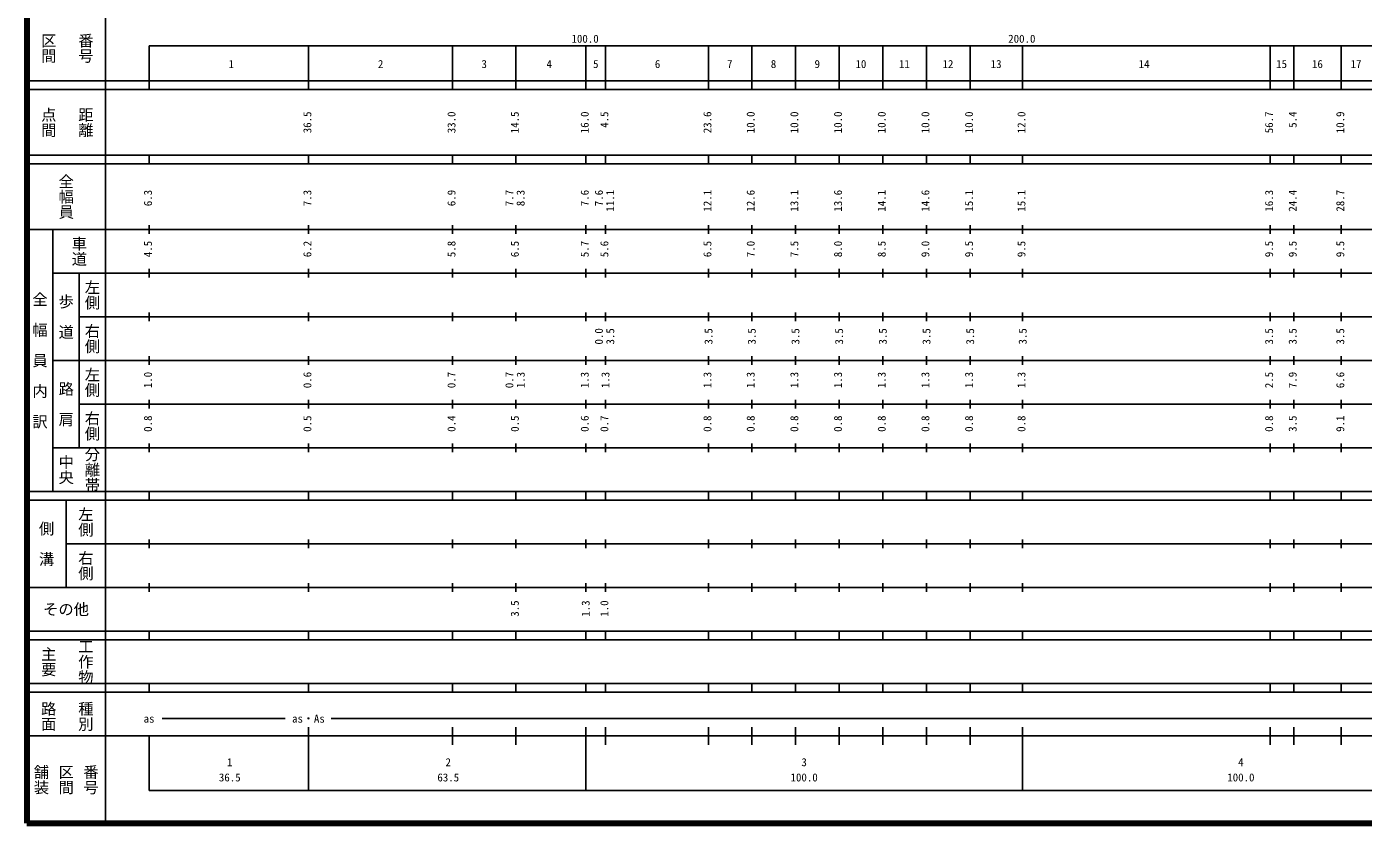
# Model space of a CAD drawing. Units: millimetres on the paper, enlarged 1000 times. Extents: x 40000 to 680000, y 20000 to 380000.
# Drawn here: x 40000 to 346023, y 20000 to 202409 of the extents above; entities that cross this region are included whole.
import ezdxf
from ezdxf.enums import TextEntityAlignment as Align

# ---------------------------------------------------------------- set-up
doc = ezdxf.new("R2010")
doc.units = ezdxf.units.MM
doc.header["$LTSCALE"] = 1000
doc.layers.add('M-TTL', color=2, linetype='Continuous', lineweight=140)
doc.layers.add('M-TTL-BAND', color=7, linetype='Continuous', lineweight=25)
doc.styles.add('@ＭＳ ゴシック', font='')
doc.styles.add('ＭＳ ゴシック', font='')
doc.styles.get('@ＭＳ ゴシック').set_extended_font_data('@MS Gothic')
doc.styles.get('ＭＳ ゴシック').set_extended_font_data('MS Gothic')

msp = doc.modelspace()

# ---------------------------------------------------------------- linework, layer by layer
at = {"layer": 'M-TTL'}
for p, q in [((40000, 380000), (40000, 20000)), ((40000, 20000), (680000, 20000))]:
    msp.add_line(p, q, dxfattribs=at)
at = {"layer": 'M-TTL-BAND'}
for p, q in [((58000, 370000), (58000, 20000)), ((68000, 198000), (579000, 198000)), ((68000, 198000), (68000, 188000)), ((104500, 188000), (104500, 198000)), ((137500, 188000), (137500, 198000)), ((152000, 188000), (152000, 198000)), ((168000, 188000), (168000, 198000)), ((172500, 188000), (172500, 198000)), ((196100, 188000), (196100, 198000)), ((206000, 188000), (206000, 198000)), ((216000, 188000), (216000, 198000)), ((226000, 188000), (226000, 198000)), ((236000, 188000), (236000, 198000)), ((246000, 188000), (246000, 198000)), ((256000, 188000), (256000, 198000)), ((268000, 188000), (268000, 198000)), ((324700, 188000), (324700, 198000)), ((330100, 188000), (330100, 198000)), ((341000, 188000), (341000, 198000)), ((40000, 190000), (579000, 190000)), ((40000, 188000), (579000, 188000)), ((40000, 173000), (579000, 173000)), ((68000, 171000), (68000, 173000)), ((104500, 171000), (104500, 173000)), ((137500, 171000), (137500, 173000)), ((152000, 171000), (152000, 173000)), ((168000, 171000), (168000, 173000)), ((172500, 171000), (172500, 173000)), ((196100, 171000), (196100, 173000)), ((206000, 171000), (206000, 173000)), ((216000, 171000), (216000, 173000)), ((226000, 171000), (226000, 173000)), ((236000, 171000), (236000, 173000)), ((246000, 171000), (246000, 173000)), ((256000, 171000), (256000, 173000)), ((268000, 171000), (268000, 173000)), ((324700, 171000), (324700, 173000)), ((330100, 171000), (330100, 173000)), ((341000, 171000), (341000, 173000)), ((40000, 171000), (579000, 171000)), ((68000, 155000), (68000, 157000)), ((104500, 155000), (104500, 157000)), ((137500, 155000), (137500, 157000)), ((152000, 155000), (152000, 157000)), ((168000, 155000), (168000, 157000)), ((172500, 155000), (172500, 157000)), ((196100, 155000), (196100, 157000)), ((206000, 155000), (206000, 157000)), ((216000, 155000), (216000, 157000)), ((226000, 155000), (226000, 157000)), ((236000, 155000), (236000, 157000)), ((246000, 155000), (246000, 157000)), ((256000, 155000), (256000, 157000)), ((268000, 155000), (268000, 157000)), ((324700, 155000), (324700, 157000)), ((330100, 155000), (330100, 157000)), ((341000, 155000), (341000, 157000)), ((40000, 156000), (579000, 156000)), ((46000, 96000), (46000, 156000)), ((68000, 145000), (68000, 147000)), ((104500, 145000), (104500, 147000)), ((137500, 145000), (137500, 147000)), ((152000, 145000), (152000, 147000)), ((168000, 145000), (168000, 147000)), ((172500, 145000), (172500, 147000)), ((196100, 145000), (196100, 147000)), ((206000, 145000), (206000, 147000)), ((216000, 145000), (216000, 147000)), ((226000, 145000), (226000, 147000)), ((236000, 145000), (236000, 147000)), ((246000, 145000), (246000, 147000)), ((256000, 145000), (256000, 147000)), ((268000, 145000), (268000, 147000)), ((324700, 145000), (324700, 147000)), ((330100, 145000), (330100, 147000)), ((341000, 145000), (341000, 147000)), ((46000, 146000), (579000, 146000)), ((52000, 146000), (52000, 106000)), ((52000, 136000), (579000, 136000)), ((68000, 135000), (68000, 137000)), ((104500, 135000), (104500, 137000)), ((137500, 135000), (137500, 137000)), ((152000, 135000), (152000, 137000)), ((168000, 135000), (168000, 137000)), ((172500, 135000), (172500, 137000)), ((196100, 135000), (196100, 137000)), ((206000, 135000), (206000, 137000)), ((216000, 135000), (216000, 137000)), ((226000, 135000), (226000, 137000)), ((236000, 135000), (236000, 137000)), ((246000, 135000), (246000, 137000)), ((256000, 135000), (256000, 137000)), ((268000, 135000), (268000, 137000)), ((324700, 135000), (324700, 137000)), ((330100, 135000), (330100, 137000)), ((341000, 135000), (341000, 137000)), ((46000, 126000), (579000, 126000)), ((68000, 125000), (68000, 127000)), ((104500, 125000), (104500, 127000)), ((137500, 125000), (137500, 127000)), ((152000, 125000), (152000, 127000)), ((168000, 125000), (168000, 127000)), ((172500, 125000), (172500, 127000)), ((196100, 125000), (196100, 127000)), ((206000, 125000), (206000, 127000)), ((216000, 125000), (216000, 127000)), ((226000, 125000), (226000, 127000)), ((236000, 125000), (236000, 127000)), ((246000, 125000), (246000, 127000)), ((256000, 125000), (256000, 127000)), ((268000, 125000), (268000, 127000)), ((324700, 125000), (324700, 127000)), ((330100, 125000), (330100, 127000)), ((341000, 125000), (341000, 127000)), ((68000, 115000), (68000, 117000)), ((104500, 115000), (104500, 117000)), ((137500, 115000), (137500, 117000)), ((152000, 115000), (152000, 117000)), ((168000, 115000), (168000, 117000)), ((172500, 115000), (172500, 117000)), ((196100, 115000), (196100, 117000)), ((206000, 115000), (206000, 117000)), ((216000, 115000), (216000, 117000)), ((226000, 115000), (226000, 117000)), ((236000, 115000), (236000, 117000)), ((246000, 115000), (246000, 117000)), ((256000, 115000), (256000, 117000)), ((268000, 115000), (268000, 117000)), ((324700, 115000), (324700, 117000)), ((330100, 115000), (330100, 117000)), ((341000, 115000), (341000, 117000)), ((52000, 116000), (579000, 116000)), ((46000, 106000), (579000, 106000)), ((68000, 105000), (68000, 107000)), ((104500, 105000), (104500, 107000)), ((137500, 105000), (137500, 107000)), ((152000, 105000), (152000, 107000)), ((168000, 105000), (168000, 107000)), ((172500, 105000), (172500, 107000)), ((196100, 105000), (196100, 107000)), ((206000, 105000), (206000, 107000)), ((216000, 105000), (216000, 107000)), ((226000, 105000), (226000, 107000)), ((236000, 105000), (236000, 107000)), ((246000, 105000), (246000, 107000)), ((256000, 105000), (256000, 107000)), ((268000, 105000), (268000, 107000)), ((324700, 105000), (324700, 107000)), ((330100, 105000), (330100, 107000)), ((341000, 105000), (341000, 107000)), ((40000, 96000), (579000, 96000)), ((68000, 94000), (68000, 96000)), ((104500, 94000), (104500, 96000)), ((137500, 94000), (137500, 96000)), ((152000, 94000), (152000, 96000)), ((168000, 94000), (168000, 96000)), ((172500, 94000), (172500, 96000)), ((196100, 94000), (196100, 96000)), ((206000, 94000), (206000, 96000)), ((216000, 94000), (216000, 96000)), ((226000, 94000), (226000, 96000)), ((236000, 94000), (236000, 96000)), ((246000, 94000), (246000, 96000)), ((256000, 94000), (256000, 96000)), ((268000, 94000), (268000, 96000)), ((324700, 94000), (324700, 96000)), ((330100, 94000), (330100, 96000)), ((341000, 94000), (341000, 96000)), ((40000, 94000), (579000, 94000)), ((49000, 94000), (49000, 74000)), ((49000, 84000), (579000, 84000)), ((68000, 83000), (68000, 85000)), ((104500, 83000), (104500, 85000)), ((137500, 83000), (137500, 85000)), ((152000, 83000), (152000, 85000)), ((168000, 83000), (168000, 85000)), ((172500, 83000), (172500, 85000)), ((196100, 83000), (196100, 85000)), ((206000, 83000), (206000, 85000)), ((216000, 83000), (216000, 85000)), ((226000, 83000), (226000, 85000)), ((236000, 83000), (236000, 85000)), ((246000, 83000), (246000, 85000)), ((256000, 83000), (256000, 85000)), ((268000, 83000), (268000, 85000)), ((324700, 83000), (324700, 85000)), ((330100, 83000), (330100, 85000)), ((341000, 83000), (341000, 85000)), ((40000, 74000), (579000, 74000)), ((68000, 73000), (68000, 75000)), ((104500, 73000), (104500, 75000)), ((137500, 73000), (137500, 75000)), ((152000, 73000), (152000, 75000)), ((168000, 73000), (168000, 75000)), ((172500, 73000), (172500, 75000)), ((196100, 73000), (196100, 75000)), ((206000, 73000), (206000, 75000)), ((216000, 73000), (216000, 75000)), ((226000, 73000), (226000, 75000)), ((236000, 73000), (236000, 75000)), ((246000, 73000), (246000, 75000)), ((256000, 73000), (256000, 75000)), ((268000, 73000), (268000, 75000)), ((324700, 73000), (324700, 75000)), ((330100, 73000), (330100, 75000)), ((341000, 73000), (341000, 75000)), ((40000, 64000), (579000, 64000)), ((40000, 62000), (579000, 62000)), ((68000, 62000), (68000, 64000)), ((104500, 62000), (104500, 64000)), ((137500, 62000), (137500, 64000)), ((152000, 62000), (152000, 64000)), ((168000, 62000), (168000, 64000)), ((172500, 62000), (172500, 64000)), ((196100, 62000), (196100, 64000)), ((206000, 62000), (206000, 64000)), ((216000, 62000), (216000, 64000)), ((226000, 62000), (226000, 64000)), ((236000, 62000), (236000, 64000)), ((246000, 62000), (246000, 64000)), ((256000, 62000), (256000, 64000)), ((268000, 62000), (268000, 64000)), ((324700, 62000), (324700, 64000)), ((330100, 62000), (330100, 64000)), ((341000, 62000), (341000, 64000)), ((40000, 52000), (579000, 52000)), ((40000, 50000), (579000, 50000)), ((68000, 50000), (68000, 52000)), ((104500, 50000), (104500, 52000)), ((137500, 50000), (137500, 52000)), ((152000, 50000), (152000, 52000)), ((168000, 50000), (168000, 52000)), ((172500, 50000), (172500, 52000)), ((196100, 50000), (196100, 52000)), ((206000, 50000), (206000, 52000)), ((216000, 50000), (216000, 52000)), ((226000, 50000), (226000, 52000)), ((236000, 50000), (236000, 52000)), ((246000, 50000), (246000, 52000)), ((256000, 50000), (256000, 52000)), ((268000, 50000), (268000, 52000)), ((324700, 50000), (324700, 52000)), ((330100, 50000), (330100, 52000)), ((341000, 50000), (341000, 52000)), ((71000, 44000), (99201, 44000)), ((109671, 44000), (565000, 44000)), ((40000, 40000), (579000, 40000)), ((68000, 40000), (68000, 27500)), ((104500, 27500), (104500, 42000)), ((137500, 38000), (137500, 42000)), ((152000, 38000), (152000, 42000)), ((168000, 27500), (168000, 42000)), ((172500, 38000), (172500, 42000)), ((196100, 38000), (196100, 42000)), ((206000, 38000), (206000, 42000)), ((216000, 38000), (216000, 42000)), ((226000, 38000), (226000, 42000)), ((236000, 38000), (236000, 42000)), ((246000, 38000), (246000, 42000)), ((256000, 38000), (256000, 42000)), ((268000, 27500), (268000, 42000)), ((324700, 38000), (324700, 42000)), ((330100, 38000), (330100, 42000)), ((341000, 38000), (341000, 42000)), ((68000, 27500), (579000, 27500))]:
    msp.add_line(p, q, dxfattribs=at)

# ---------------------------------------------------------------- texts
at = {"layer": 'M-TTL-BAND', "style": '@ＭＳ ゴシック'}
for s, p in [('区間', (45000, 197500)), ('番号', (53500, 197500)), ('点間', (45000, 180500)), ('距離', (53500, 180500)), ('全幅員', (49000, 163500)), ('車道', (52000, 151000)), ('左側', (55000, 141000)), ('全\u3000幅\u3000員\u3000内\u3000訳', (43000, 126000)), ('歩\u3000道', (49000, 136000)), ('右側', (55000, 131000)), ('左側', (55000, 121000)), ('路\u3000肩', (49000, 116000)), ('右側', (55000, 111000)), ('中央', (49000, 101000)), ('分離帯', (55000, 101000)), ('左側', (53500, 89000)), ('側\u3000溝', (44500, 84000)), ('右側', (53500, 79000)), ('工作物', (53500, 57000)), ('主要', (45000, 57000)), ('路面', (45000, 44500)), ('種別', (53500, 44500)), ('舗装', (43333, 30000)), ('区間', (49000, 30000)), ('番号', (54667, 30000))]:
    msp.add_text(s, height=2566, rotation=270, dxfattribs=at).set_placement(p, align=Align.MIDDLE_CENTER)
at = {"layer": 'M-TTL-BAND', "style": 'ＭＳ ゴシック'}
for s, p in [('100.0', (167844, 198195)), ('200.0', (267844, 198195)), ('1', (86826, 192405)), ('2', (121040, 192405)), ('3', (144747, 192405)), ('4', (159639, 192405)), ('5', (170299, 192405)), ('6', (184442, 192405)), ('7', (200977, 192405)), ('8', (210992, 192405)), ('9', (221007, 192405)), ('10', (230999, 192405)), ('11', (240967, 192405)), ('12', (250935, 192405)), ('13', (261959, 192405)), ('14', (295847, 192405)), ('15', (327315, 192405)), ('16', (335528, 192405)), ('17', (344371, 192405)), ('as', (68000, 42500)), ('as・As', (104500, 42500)), ('1', (86492, 32523)), ('2', (136517, 32523)), ('3', (218000, 32523)), ('4', (318000, 32523)), ('36.5', (86492, 29033)), ('63.5', (136517, 29033)), ('100.0', (218000, 29033)), ('100.0', (318000, 29033))]:
    msp.add_text(s, height=1833, dxfattribs=at).set_placement(p, align=Align.BOTTOM_CENTER)
for s, p in [('36.5', (104250, 183000)), ('33.0', (137250, 183000)), ('14.5', (151750, 183000)), ('16.0', (167750, 183000)), ('4.5', (172250, 183000)), ('23.6', (195850, 183000)), ('10.0', (205750, 183000)), ('10.0', (215750, 183000)), ('10.0', (225750, 183000)), ('10.0', (235750, 183000)), ('10.0', (245750, 183000)), ('10.0', (255750, 183000)), ('12.0', (267750, 183000)), ('56.7', (324450, 183000)), ('5.4', (329850, 183000)), ('10.9', (340750, 183000)), ('6.3', (67750, 165049)), ('7.3', (104250, 165049)), ('6.9', (137250, 165049)), ('7.7', (150500, 165049)), ('8.3', (153076, 165049)), ('7.6', (167750, 165049)), ('7.6', (171000, 165049)), ('11.1', (173576, 165049)), ('12.1', (195850, 165049)), ('12.6', (205750, 165049)), ('13.1', (215750, 165049)), ('13.6', (225750, 165049)), ('14.1', (235750, 165049)), ('14.6', (245750, 165049)), ('15.1', (255750, 165049)), ('15.1', (267750, 165049)), ('16.3', (324450, 165049)), ('24.4', (329850, 165049)), ('28.7', (340750, 165049)), ('4.5', (67750, 153375)), ('6.2', (104250, 153375)), ('5.8', (137250, 153375)), ('6.5', (151750, 153375)), ('5.7', (167750, 153375)), ('5.6', (172250, 153375)), ('6.5', (195850, 153375)), ('7.0', (205750, 153375)), ('7.5', (215750, 153375)), ('8.0', (225750, 153375)), ('8.5', (235750, 153375)), ('9.0', (245750, 153375)), ('9.5', (255750, 153375)), ('9.5', (267750, 153375)), ('9.5', (324450, 153375)), ('9.5', (329850, 153375)), ('9.5', (340750, 153375)), ('0.0', (171000, 133375)), ('3.5', (173605, 133375)), ('3.5', (196100, 133375)), ('3.5', (206000, 133375)), ('3.5', (216000, 133375)), ('3.5', (226000, 133375)), ('3.5', (236000, 133375)), ('3.5', (246000, 133375)), ('3.5', (256000, 133375)), ('3.5', (268034, 133375)), ('3.5', (324450, 133375)), ('3.5', (329850, 133375)), ('3.5', (340750, 133375)), ('1.0', (67750, 123375)), ('0.6', (104250, 123375)), ('0.7', (137250, 123375)), ('0.7', (150500, 123375)), ('1.3', (153105, 123375)), ('1.3', (167750, 123375)), ('1.3', (172500, 123375)), ('1.3', (195850, 123375)), ('1.3', (205750, 123375)), ('1.3', (215750, 123375)), ('1.3', (225750, 123375)), ('1.3', (235750, 123375)), ('1.3', (245750, 123375)), ('1.3', (255750, 123375)), ('1.3', (267750, 123375)), ('2.5', (324450, 123375)), ('7.9', (329850, 123375)), ('6.6', (340750, 123375)), ('0.8', (67750, 113375)), ('0.4', (137250, 113375)), ('0.6', (167750, 113375)), ('0.7', (172250, 113375)), ('0.8', (195850, 113375)), ('0.8', (205750, 113375)), ('0.8', (215750, 113375)), ('0.8', (225750, 113375)), ('0.8', (235750, 113375)), ('0.8', (245750, 113375)), ('0.8', (255750, 113375)), ('0.8', (267750, 113375)), ('0.8', (324450, 113375)), ('9.1', (340750, 113375)), ('0.5', (104250, 113375)), ('0.5', (151750, 113375)), ('3.5', (329850, 113375)), ('3.5', (151750, 71041)), ('1.3', (167976, 71041)), ('1.0', (172250, 71041))]:
    msp.add_text(s, height=1833, rotation=90, dxfattribs=at).set_placement(p, align=Align.MIDDLE_RIGHT)
msp.add_text('その他', height=2566, dxfattribs=at).set_placement((49000, 69000), align=Align.MIDDLE_CENTER)

doc.saveas('drawing.dxf')
